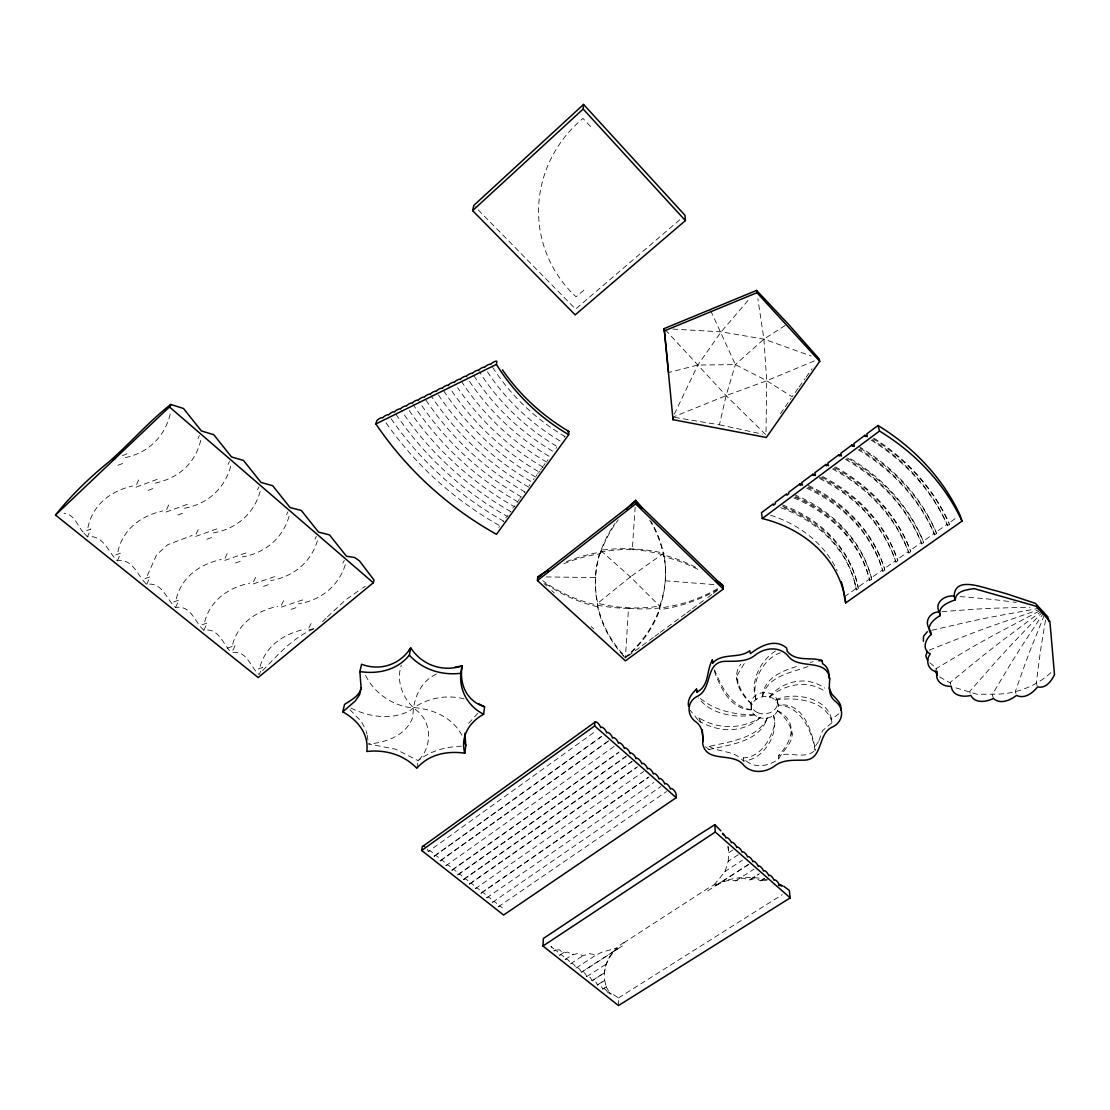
<?xml version="1.0" encoding="UTF-8"?>
<svg xmlns="http://www.w3.org/2000/svg" width="1110" height="1110" viewBox="0 0 1110 1110"><rect width="100%" height="100%" fill="white"/><g stroke="black" fill="none" stroke-linecap="round" stroke-linejoin="round"><path stroke-width="0.75" stroke-dasharray="5 3.75" d="M624.222 942.348C611.235 950.091 602.231 965.103 604.673 980.408L597.388 985.056A4.385 2.151 59.1 0 0 594.78 981.046A4.385 2.151 59.1 0 0 592.06 980.838A4.398 2.164 59 0 0 589.438 976.842A4.398 2.164 59 0 0 586.704 976.62A4.398 2.178 58.9 0 0 584.082 972.61A4.398 2.178 58.9 0 0 581.335 972.374A4.398 2.178 58.8 0 0 578.712 968.364A4.398 2.178 58.8 0 0 575.937 968.128A4.412 2.192 58.7 0 0 573.315 964.104A4.412 2.192 58.7 0 0 570.526 963.855A4.412 2.206 58.6 0 0 567.904 959.817A4.412 2.206 58.6 0 0 565.101 959.567A4.426 2.206 58.4 0 0 562.465 955.53A4.426 2.206 58.4 0 0 559.648 955.266A4.426 2.22 58.3 0 0 556.998 951.214A4.426 2.22 58.3 0 0 554.167 950.937A4.426 2.234 58.2 0 0 550.893 946.469L555.25 950.229L559.218 949.758L563.256 952.893L567.737 952.075L572.385 954.808L577.561 953.532L583.069 955.71L589.327 953.698L596.417 954.864L602.286 952.033L616.869 948.051M618.492 1005.563L618.548 997.918L612.775 994.227M765.831 721.722C756.271 742.548 728.715 744.782 709.04 749.569L709.082 746.419C729.242 741.716 757.464 738.691 767.301 718.045M563.797 563.727A135.947 111.028 0.4 0 1 600.385 553.737L600.482 550.296A134.13 102.134 0.8 0 1 663.738 553.196L663.849 556.651A135.947 111.028 0.4 0 1 698.912 569.929M629.897 654.04A140.845 118.978 5.9 0 1 625.471 657.911A141.22 118.437 -5.8 0 1 597.61 606.809L597.721 603.257A139.194 115.454 -15.5 0 1 600.482 550.296L630.383 576.867L659.659 606.102L659.756 609.654A140.845 118.978 5.9 0 1 630.924 653.082M595.39 582.209L595.404 581.487M595.543 577.075L595.515 577.588A140.526 122.447 -14.2 0 0 597.666 605.158A139.527 120.269 -15.3 0 0 625.471 656.94L625.471 657.911L622.918 655.594M604.423 973.817C605.214 964.146 609.459 954.42 617.77 948.772L581.807 971.958M717.518 588.675A144.036 131.493 6.7 0 1 659.715 607.989A145.119 131.48 8.8 0 1 628.496 608.322L625.471 656.94A139.166 121.392 15.2 0 0 659.715 607.989A140.165 123.474 13.8 0 0 665.251 580.78A140.29 112.36 11.1 0 0 663.794 555.042A139.291 112.707 12.8 0 0 651.071 521.52M566.461 561.646A134.476 103.66 -4.7 0 1 600.441 552.142A135.378 105.45 -6.3 0 1 632.312 549.367L635.156 507.103M709.082 746.419C720.001 752.677 734.695 750.471 743.381 761.044C763.888 759.726 779.04 733.946 773.642 715.409M751.97 704.281C741.036 695.457 730.38 677.239 740.87 664.099M777.638 710.65C798.673 721.694 792.124 741.272 778.512 755.535L778.665 758.962C768.203 766.857 752.4 769.286 743.298 757.922C761.946 757.006 771.45 737.983 775.321 721.972M791.86 731.448C793.955 742.826 783.077 749.805 778.665 758.962M416.819 768.259L418.123 760.641C431.832 747.751 432.331 724.22 418.054 711.552C403.873 701.242 395.507 682.317 401.32 665.167M1045.495 620.143L1041.582 643.883A544.871 162.476 85.2 0 0 1039.459 658.383L1036.268 683.052L1037.628 686.923M674.561 417.402L719.433 424.769L726.12 395.618L735.361 364.607L763.93 339.105L786.56 324.606M762.32 696.816C763.916 677.1 783.549 670.357 799.852 665.514M818.986 740.481L822.566 730.602L832.084 722.624C830.294 697.857 794.219 690.906 775.196 700.021M762.612 696.761C767.135 675.74 791.472 672.799 808.233 666.402M765.595 722.249L767.01 718.087M1044.288 615.19L1031.606 646.755A895.923 428.349 88.7 0 0 1025.307 663.405L1015.303 691.544L1016.566 695.415M87.926 527.625C92.546 504.856 110.639 490.967 132.534 486.027M229.506 650.585C222.375 642.107 217.713 627.649 203.879 630.272C194.625 622.183 191.087 604.797 175.546 607.517C166.181 599.206 162.476 581.807 146.7 584.36C137.224 575.826 133.38 558.399 117.355 560.786C107.767 552.031 103.743 534.562 87.468 536.796L90.812 528.971L82.834 532.037C77.395 525.155 74.148 514.194 64.005 513.236M138.611 479.95L135.434 487.373L159.812 478.396M117.91 551.781C122.808 529.29 140.942 515.803 162.601 510.975M170.219 414.016C164.738 437.16 147.311 453.657 123.82 457.875M117.355 560.786L120.726 553.085L112.776 556.082M198.024 438.575L199.384 435.522M168.665 504.967L165.445 512.265L189.727 503.468M200.757 440.309C194.972 464.23 177.753 478.521 154.276 483.308M147.366 575.507L156.649 554.709L167.832 544.649L192.141 535.45M146.7 584.36L150.1 576.77L142.191 579.711M198.19 529.539L194.902 536.699L219.114 528.096M230.727 466.103C224.817 488.691 207.154 504.356 184.163 508.283M228.063 464.41L229.437 461.427M175.546 607.517L178.974 600.038L171.093 602.924M818.458 741.633L814.851 746.919L815.156 750.416C811.701 730.893 801.142 706.085 778.221 705.016M176.296 598.817C181.721 576.895 199.911 564.158 221.14 559.509M260.156 491.425C254.024 513.736 236.263 529.012 213.522 532.814M203.879 630.272L207.348 622.904L199.495 625.735M227.175 553.682L223.845 560.703L247.96 552.294M257.548 489.787L258.949 486.846M204.726 621.725C210.4 600.08 228.604 587.689 249.639 583.138M674.38 414.072L697.857 365.023L721.139 331.862L749.944 298.188M289.044 516.303C282.717 538.336 264.86 553.224 242.355 556.901M255.647 577.38L252.275 584.29L276.307 576.048M286.505 514.693L287.92 511.821M317.418 540.709C310.897 562.479 292.957 576.992 270.673 580.558M232.67 644.244C238.595 622.863 256.798 610.819 277.639 606.351M283.633 600.677L280.206 607.461L304.154 599.4M604.673 980.408L606.31 986.957L602.702 989.246A4.385 2.137 59.2 0 0 600.094 985.25A4.385 2.137 59.2 0 0 597.388 985.056M345.293 564.699C338.564 586.205 320.568 600.357 298.507 603.812M314.935 539.169L316.364 536.338M260.128 666.361C266.303 645.271 284.507 633.546 305.139 629.148M738.275 854.728L728.188 861.277L725.107 871.558L713.341 885.78M311.119 623.556L307.65 630.216L315.393 628.246C294.011 636.349 277.888 654.775 262.321 670.939M342.851 563.186L344.308 560.411M1043.775 612.637L1020.922 647.491A1456.084 970.861 82.5 0 0 1009.933 665.043L992.243 694.624L993.436 698.509M780.469 413.739L784.34 408.105M785.311 406.69L791.111 398.226M798.104 388.403L792.082 396.825L766.732 380.744L735.361 364.607L697.857 365.023L668.553 372.544M799.103 387.002L805.125 378.565M806.124 377.164L812.145 368.742M744.255 663.586L737.47 674.838L737.9 684.565M606.31 986.957L608.821 991.508L609.071 992.742L608.002 993.422A4.385 2.137 59.3 0 0 605.38 989.426A4.385 2.137 59.3 0 0 602.702 989.246M468.559 723.359L478.23 712.939M935.369 669.066L972.846 646.741A3885.513 2353.672 52.2 0 1 995.309 634.282L1040.056 610.667M609.071 992.742L611.263 994.144A4.371 2.123 59.4 0 0 608.002 993.422M1050.879 672.618C1035.88 686.743 1014.207 694.541 993.714 694.18L977.008 694.263L954.961 687.589M1042.9 611.679L1010.586 645.604A2570.302 1773.78 60.2 0 0 994.962 662.698L969.682 691.558L970.806 695.429M769.369 697.011C782.495 680.61 806.901 675.435 824.591 688.061M327.45 616.855L345.557 599.927L361.097 588.98M322.538 621.739L326.215 618.076M838.896 713.702L831.779 719.183M679.764 219.78L575.577 309.093L475.011 206.654M583.874 290.182L576.048 296.842A124.833 120.199 -13.4 0 1 583 118.423L590.673 126.679M748.959 864.149L714.243 886.543C720.598 883.005 728.299 878.426 735.791 880.841L743.117 878.19L749.75 879.911L755.355 878.371L760.794 880.854L764.096 878.607M769.646 697.08C785.02 683.857 807.83 679.57 825.202 691.475M760.031 717.768C742.673 733.849 718.128 732.309 698.884 720.945L698.856 717.892C718.475 729.686 740.772 729.284 760.308 717.837M1042.11 610.819L1001.72 641.067A4086.853 2412.224 52.2 0 0 982.1 656.412L950.216 682.428L951.27 686.285M628.26 655.871L653.346 637.431M654.747 636.418L658.924 633.338M660.325 632.312L679.833 617.979M681.235 616.952L685.411 613.885M686.812 612.859L690.989 609.792M692.376 608.766L706.321 598.526M707.722 597.499L711.899 594.433M713.3 593.406L717.476 590.34M813.949 751.303C803.612 759.379 789.973 751.428 778.512 755.535M427.364 849.164A4.371 2.345 55.1 0 1 428.252 851.55L595.571 731.268M434.759 855.755L601.509 736.485M428.252 851.55A4.357 2.331 55.2 0 1 431.54 851.814A4.357 2.331 55.2 0 1 434.218 856.254L602.452 735.916M440.698 860.444L608.779 740.703M434.218 856.254A4.357 2.331 55.4 0 1 437.479 856.504A4.357 2.331 55.4 0 1 440.143 860.944L608.377 741.119M440.143 860.944A4.343 2.317 55.5 0 1 443.403 861.18A4.343 2.317 55.5 0 1 446.067 865.62L614.232 746.322M452.491 869.754L619.13 752.025M446.067 865.62A4.343 2.303 55.7 0 1 449.286 865.842A4.343 2.303 55.7 0 1 451.95 870.268L618.7 752.469M755.952 699.48C751.109 681.831 762.958 659.146 780.344 652.722M844.446 596.75L856.087 588.55A133.63 111.042 -4.8 0 0 780.483 506.327M780.677 507.672A133.81 111.125 -4.8 0 1 856.393 589.951L858.377 588.55L858.072 587.148L869.421 579.142A148.324 123.279 -4.8 0 0 794.926 497.127M793.803 497.89A148.518 123.376 -4.8 0 1 869.727 580.544L871.683 579.17L871.364 577.769L882.533 569.888A163.031 135.531 -4.8 0 0 807.844 487.498M806.776 488.22A163.253 135.642 -4.8 0 1 882.866 571.289L884.795 569.929L884.462 568.542L895.52 560.73A177.753 147.81 -4.8 0 0 819.43 477.286M819.693 478.604A177.988 147.921 -4.8 0 1 895.881 562.118L897.796 560.772L897.435 559.385L908.452 551.615A192.488 160.104 -4.8 0 0 833.527 468.364M832.569 469.003A192.738 160.228 -4.8 0 1 908.826 553.002L910.727 551.656L910.353 550.269L921.342 542.526A207.223 172.425 -4.8 0 0 846.347 458.805M845.445 459.401A207.501 172.549 -4.8 0 1 921.73 543.9L923.631 542.554L923.242 541.181L934.218 533.438A221.986 184.773 -4.9 0 0 859.209 449.217M858.335 449.8A222.277 184.912 -4.8 0 1 934.634 534.798L936.535 533.466L936.132 532.092L947.121 524.336A236.763 197.136 -4.9 0 0 872.099 439.615M871.267 440.157A237.082 197.289 -4.9 0 1 947.551 525.696L949.466 524.35L949.036 522.99L957.292 517.163M458.347 874.389L626.373 756.16M451.95 870.268A4.329 2.289 55.9 0 1 455.156 870.476A4.329 2.289 55.9 0 1 457.819 874.902L625.957 756.604M464.188 878.995L632.187 761.28M457.819 874.902A4.329 2.289 56 0 1 461.011 875.096A4.329 2.289 56 0 1 463.661 879.508L631.77 761.724M470.002 883.588L636.571 767.343M463.661 879.508A4.315 2.275 56.2 0 1 466.838 879.703A4.315 2.275 56.2 0 1 469.488 884.101L637.57 766.816M469.488 884.101A4.315 2.262 56.3 0 1 472.638 884.282A4.315 2.262 56.3 0 1 475.288 888.68L643.717 771.45M481.573 892.717L648.046 777.486M475.288 888.68A4.301 2.262 56.5 0 1 478.41 888.846A4.301 2.262 56.5 0 1 481.06 893.245L649.059 776.958M481.06 893.245A4.301 2.248 56.6 0 1 484.168 893.397A4.301 2.248 56.6 0 1 486.818 897.782L653.762 782.508M486.818 897.782A4.287 2.234 56.8 0 1 489.898 897.921A4.287 2.234 56.8 0 1 492.549 902.305L660.88 786.532M492.549 902.305A4.287 2.234 56.9 0 1 495.615 902.43A4.287 2.234 56.9 0 1 498.265 906.814L666.555 791.527M775.488 650.96C760.516 660.589 749.486 681.776 756.174 699.328M618.548 997.918L782.231 894.674M554.167 950.937L555.916 949.702M559.648 955.266L564.005 952.311M362.484 588.106L365.301 586.274M565.101 959.567L573.232 954.156M732.975 849.941L728.743 852.702L728.188 861.277M570.526 963.855L584.068 954.947M575.937 968.128L597.763 953.892M724.553 871.794L742.451 860.208M581.335 972.374L623.945 944.901L623.945 942.723L706.945 888.93C724.774 877.635 747.308 874.666 767.648 879.869M748.598 864.496L706.834 891.441L706.709 889.29M586.704 976.62L607.184 963.466M735.791 880.841L754.037 869.116M592.532 980.421L604.534 972.735L592.06 980.838M750.679 879.175L758.63 874.097M749.75 879.911L759.407 873.723M597.846 984.625L604.77 980.213M760.794 880.854L764.818 878.288M603.16 988.816L606.518 986.679M608.446 992.992L609.362 992.409M436.383 674.075C419.76 681.831 413.045 699.688 412.892 716.866C406.746 735.111 386.113 742.826 368.423 743.936L395.562 749.181L418.123 760.641C430.5 750.832 445.831 746.822 461.385 746.156M814.407 360.903L766.732 380.744L726.12 395.618L672.91 417.138M122.377 455.669L129.343 452.838M929.306 650.113L968.281 634.726A2478.574 1786.073 49.9 0 1 992.062 625.915L1038.932 609.695M117.979 465.284L126.124 462.121M148.157 490.384L156.274 487.29M177.794 515.026L185.87 512.001M206.904 539.238L214.951 536.269M235.5 563.02L243.506 560.12M263.583 586.385L271.575 583.541M227.411 648.157L235.223 645.382L231.74 652.625C246.795 649.614 250.069 666.957 259.116 674.616L262.626 667.471L254.842 670.19M761.543 880.23L766.885 880.369M291.195 609.348L299.145 606.56M810.3 662.42L813.172 661.671M775.39 700.188C794.885 696.386 826.492 700.368 832.084 722.624M754.509 714.882C735.569 718.42 710.469 714.341 698.495 697.926M931.914 630.244L968.863 621.739A1473.247 1174.713 34.2 0 1 992.229 616.896L1038.1 608.46M754.328 714.701C736.055 715.173 713.661 710.455 699.702 697.802M941.946 611.665L974.289 609.237A927.238 667.443 21.5 0 1 995.573 608.155L1029.955 607.17M546.245 576.923L595.515 577.588A140.665 111.388 -10.1 0 1 600.441 552.128A139.652 111.597 -11.9 0 1 615.134 523.226M672.799 329.073L721.139 331.862L763.93 339.105L811.049 356.005M960.039 596.569L983.543 598.554A571.497 341.741 23.2 0 1 1001.303 600.496L1010.225 601.62M665.251 580.78L716.172 584.762M1013.208 602.009L1016.191 602.425M751.456 709.914C729.894 709.221 720.39 687.492 713.896 670.038M464.063 698.856C445.276 694.041 424.811 698.495 409.798 710.761C391.344 720.376 368.728 717.102 350.774 707.93M719.433 424.769L762.639 434.163M751.401 709.692C731.088 706.723 721.389 686.826 714.549 669.857M939.573 676.92L950.396 683.038M929.805 662.698L936.188 668.081L937.201 671.911M705.585 746.766L709.04 749.569M777.541 710.872C784.964 716.769 791.208 725.177 792.027 734.862M752.067 704.059C744.186 696.969 738.289 686.923 736.457 676.434M544.039 583.555L546.578 585.886M551.67 590.52L554.209 592.851M591.117 626.539L593.656 628.87M87.468 536.796L82.834 532.037M349.941 709.665L361.347 721.528L366.05 730.366M665.32 329.837L726.12 395.618L765.969 434.898L766.732 380.744L763.93 339.105L757.853 298.812M697.913 719.877L690.101 710.233M461.871 735.25C451.714 715.728 429.126 707.597 408.272 707.306C388.861 703.782 371.281 690.281 364.052 671.772M698.856 717.892L701.673 724.192M710.733 310.758L735.361 364.607M773.42 715.575L775.21 723.54M947.121 524.336L947.551 525.696M934.218 533.438L934.634 534.798M921.342 542.526L921.73 543.9M908.452 551.615L908.826 553.002M895.52 560.73L895.881 562.118M882.533 569.888L882.866 571.289M869.421 579.142L869.727 580.544M727.91 846.139L728.757 852.799L728.104 846.861M855.019 583.499L855.324 584.914M856.087 588.55L856.393 589.951M366.425 731.504L366.938 733.974M777.5 701.076L778.263 705.252C802.128 701.367 811.035 728.715 814.851 746.919M367.202 735.208L368.215 742.396M751.04 704.045L751.234 708.333M665.389 566.891L665.431 568.056M665.528 571.386L665.57 572.33M743.298 757.922L743.381 761.044M770.604 515.248A121.115 100.621 -4.8 0 1 837.176 570.873M782.633 506.215A135.975 112.929 -4.8 0 1 858.377 588.55M782.425 504.87A135.795 112.845 -4.8 0 1 858.072 587.148M795.717 496.461A150.696 125.18 -4.8 0 1 871.683 579.17M794.149 494.56A150.502 125.083 -4.8 0 1 871.364 577.769M808.691 486.79A165.418 137.446 -4.8 0 1 884.795 569.929M808.441 485.472A165.21 137.349 -4.8 0 1 884.462 568.542M821.594 477.175A180.167 149.739 -4.8 0 1 897.796 560.772M822.593 476.509A179.931 149.628 -4.8 0 1 897.435 559.385M834.47 467.587A194.916 162.046 -4.8 0 1 910.727 551.656M835.414 466.949A194.652 161.921 -4.8 0 1 910.353 550.269M847.346 457.986A209.679 174.381 -4.8 0 1 923.631 542.554M850.649 458.805A209.401 174.242 -4.8 0 1 923.242 541.181M860.236 448.371A224.47 186.73 -4.8 0 1 936.535 533.466M858.724 446.373A224.165 186.591 -4.9 0 1 936.132 532.092M873.168 438.741A239.26 199.12 -4.9 0 1 949.466 524.35M874 438.2A238.941 198.968 -4.9 0 1 949.036 522.99M628.496 608.322A145.244 130.716 -11.6 0 1 597.666 605.158A144.133 130.897 -10 0 1 542.748 580.669M649.725 520.174A140.845 118.978 5.9 0 1 663.849 556.651M600.385 553.737A141.22 118.437 -5.8 0 1 618.298 519.855M717.587 589.604A145.882 127.775 -0.9 0 1 659.756 609.654M597.61 606.809A145.882 127.775 -0.9 0 1 542.665 581.598M632.312 549.367A135.406 106.005 7.6 0 1 663.794 555.042A134.49 104.09 6.1 0 1 697.621 568.251M565.184 436.632A230.214 217.615 -13.1 0 1 491.55 365.648M564.158 437.201A3.76 0.832 -59.9 0 1 564.782 436.674M560.134 440.989A237.693 224.72 -13.2 0 1 485.445 368.714M556.387 446.081A245.171 231.824 -13.2 0 1 479.367 371.781M555.999 448.357A3.746 0.832 -60 0 1 556.748 447.441M552.669 451.16A252.664 238.955 -13.3 0 1 473.29 374.833M548.95 456.21A260.142 246.073 -13.4 0 1 467.241 377.886M547.216 460.955A3.732 0.819 -60.1 0 1 547.896 459.693M546.744 462.121A267.649 253.205 -13.4 0 1 460.262 379.467M543.567 465.992A3.719 0.819 -60.2 0 1 545.01 463.55M543.095 467.157A275.141 260.35 -13.5 0 1 457.625 387.667M539.46 472.166A3.719 0.819 -60.2 0 1 539.946 471.015M540.612 469.752A3.719 0.819 -60.2 0 1 541.375 468.573M542.11 467.671A3.719 0.819 -60.2 0 1 542.721 467.171M538.086 471.375A282.648 267.51 -13.5 0 1 449.037 386.793M536.324 476.01A3.705 0.819 -60.3 0 1 536.99 474.747M537.753 473.581A3.705 0.819 -60.3 0 1 538.489 472.68M535.839 477.175A290.168 274.67 -13.6 0 1 443.029 389.804M533.397 479.728A3.691 0.819 -60.3 0 1 534.146 478.563M530.802 481.324A297.674 281.843 -13.7 0 1 437.049 392.815M529.137 485.944A3.691 0.805 -60.4 0 1 529.803 484.695M528.651 487.11A305.208 289.03 -13.7 0 1 431.068 395.812M525.072 492.049A312.729 296.217 -13.8 0 1 425.005 398.643M524.128 492.521A3.677 0.805 -60.5 0 1 524.725 492.049M521.506 496.975A320.263 303.418 -13.9 0 1 419.067 401.626M518.453 500.721A3.663 0.805 -60.5 0 1 519.119 499.472M519.869 498.321A3.663 0.805 -60.5 0 1 520.576 497.433M517.968 501.873A327.811 310.633 -14 0 1 413.128 404.595M514.915 505.605A3.663 0.805 -60.6 0 0 514.429 506.757A335.359 317.862 -14.1 0 1 407.204 407.564M517.038 502.331A3.663 0.805 -60.6 0 1 517.621 501.859M512.806 508.075A3.649 0.791 -60.6 0 1 513.514 507.201M510.905 511.627A342.921 325.091 -14.1 0 1 401.307 410.534M507.881 515.317A3.649 0.791 -60.7 0 0 507.395 516.469A350.482 332.348 -14.2 0 1 395.313 413.336M510.003 512.071A3.649 0.791 -60.7 0 1 510.572 511.613M505.785 517.76A3.635 0.791 -60.7 0 1 506.493 516.899M503.912 521.298A358.044 339.604 -14.3 0 1 389.43 416.278M503.01 521.728A3.635 0.791 -60.7 0 1 503.565 521.27M499.028 525.321A365.62 346.875 -14.4 0 1 385.406 421.911M498.834 527.375A3.621 0.777 -60.8 0 1 499.542 526.529M498.265 906.814A4.287 2.22 57 0 1 501.304 906.925A4.287 2.22 57 0 1 503.954 911.296M630.383 576.867L597.721 603.257A143.634 132.312 -2.1 0 0 659.659 606.102A138.833 116.73 16.1 0 0 663.738 553.196L630.383 576.867M758.019 712.8A13.334 10.642 -5.4 0 0 777.652 702.463A13.334 10.642 -5.4 0 0 757.381 694.361A13.334 10.642 -5.4 0 0 758.019 712.8M758.408 717.24A13.639 10.864 -5.4 0 0 778.429 706.598A13.639 10.864 -5.4 0 0 757.644 698.426A13.639 10.864 -5.4 0 0 758.408 717.24"/><path stroke-width="1.5" d="M702.311 729.686L703.06 741.605M676.226 797.674L594.655 725.94L594.752 722.416A4.62 1.942 54.4 0 1 597.79 723.04A4.62 1.942 54.4 0 1 600.718 727.674A4.606 1.929 54.5 0 1 603.743 728.285A4.606 1.929 54.5 0 1 606.67 732.905A4.606 1.915 54.7 0 1 609.654 733.502A4.606 1.915 54.7 0 1 612.581 738.122A4.593 1.915 54.8 0 1 615.55 738.705A4.593 1.915 54.8 0 1 618.478 743.312A4.593 1.901 54.9 0 1 621.433 743.88A4.593 1.901 54.9 0 1 624.347 748.487A4.579 1.887 55 0 1 627.275 749.028A4.579 1.887 55 0 1 630.189 753.634A4.565 1.887 55.1 0 1 633.102 754.162A4.565 1.887 55.1 0 1 636.016 758.754A4.565 1.873 55.2 0 1 638.902 759.282A4.565 1.873 55.2 0 1 641.816 763.86A4.551 1.873 55.3 0 1 644.674 764.36A4.551 1.873 55.3 0 1 647.588 768.939A4.551 1.859 55.4 0 1 650.432 769.438A4.551 1.859 55.4 0 1 653.332 774.003A4.537 1.845 55.5 0 1 656.149 774.489A4.537 1.845 55.5 0 1 659.062 779.053A4.537 1.845 55.7 0 1 661.865 779.511A4.537 1.845 55.7 0 1 664.765 784.076A4.523 1.832 55.8 0 1 667.54 784.52A4.523 1.832 55.8 0 1 670.44 789.071A4.523 1.832 55.9 0 1 673.201 789.501A4.523 1.832 55.9 0 1 676.101 794.052L676.226 797.674L503.607 915.042L421.689 850.496L422.272 846.833A4.371 2.345 55.1 0 1 424.575 846.486M828.782 677.946C829.6 672.507 827.769 666.541 822.718 663.78L821.927 660.464C810.466 656.745 796.05 662.143 787.267 651.376L786.615 648.032C775.155 638.097 760.405 645.798 750.374 653.721L749.791 650.71C738.927 659.16 722.443 652.347 712.717 663.017L712.315 660.075C706.279 670.523 709.54 685.772 696.858 692.154L696.442 689.144C691.891 693.5 687.326 699.231 688.491 705.96M783.716 886.238L789.335 890.428L790.195 897.893L618.492 1005.563L542.929 946.025L543.387 938.491L697.704 835.539L714.812 824.716L720.889 830.849M375.888 423.937L496.42 364.371L496.892 361.333A3.857 1.304 -32 0 0 493.992 361.846A3.857 1.304 -32 0 0 490.759 364.371A3.843 1.304 -32.1 0 0 487.859 364.885A3.843 1.304 -32.1 0 0 484.626 367.41A3.843 1.29 -32.2 0 0 481.754 367.91A3.843 1.29 -32.2 0 0 478.521 370.435A3.843 1.29 -32.3 0 0 475.649 370.934A3.843 1.29 -32.3 0 0 472.416 373.446A3.829 1.29 -32.4 0 0 469.572 373.945A3.829 1.29 -32.4 0 0 466.339 376.457A3.829 1.29 -32.4 0 0 463.494 376.942A3.829 1.29 -32.4 0 0 460.262 379.467A3.829 1.29 -32.5 0 0 457.445 379.939A3.829 1.29 -32.5 0 0 454.212 382.464A3.816 1.276 -32.6 0 0 451.409 382.936A3.816 1.276 -32.6 0 0 448.176 385.447A3.816 1.276 -32.7 0 0 445.374 385.919A3.816 1.276 -32.7 0 0 442.141 388.431A3.816 1.276 -32.7 0 0 439.366 388.888A3.816 1.276 -32.7 0 0 436.133 391.4A3.802 1.276 -32.8 0 0 433.372 391.858A3.802 1.276 -32.8 0 0 430.139 394.369A3.802 1.263 -32.9 0 0 427.378 394.827A3.802 1.263 -32.9 0 0 424.145 397.338A3.802 1.263 -33 0 0 421.412 397.782A3.802 1.263 -33 0 0 418.179 400.294A3.788 1.263 -33 0 0 415.459 400.724A3.788 1.263 -33 0 0 412.226 403.235A3.788 1.263 -33.1 0 0 409.507 403.665A3.788 1.263 -33.1 0 0 406.288 406.177A3.788 1.263 -33.2 0 0 403.582 406.607A3.788 1.263 -33.2 0 0 400.349 409.104A3.788 1.249 -33.3 0 0 397.671 409.535A3.788 1.249 -33.3 0 0 394.438 412.032A3.774 1.249 -33.3 0 0 391.774 412.448A3.774 1.249 -33.3 0 0 388.542 414.96A3.774 1.249 -33.4 0 0 385.878 415.362A3.774 1.249 -33.4 0 0 382.659 417.86A3.774 1.249 -33.5 0 0 380.008 418.276A3.774 1.249 -33.5 0 0 376.776 420.773L375.888 423.937A374.611 355.186 -14.3 0 0 496.503 534.312L568.695 434.676L568.917 431.471C542.693 416 519.758 394.938 502.455 369.852M840.797 710.372C842.421 703.282 835.58 698.648 831.654 693.819L829.142 687.853M472.61 210.623L583.18 109.044L583.555 104.437L684.981 215.312L685.383 220.599L575.174 314.879L472.61 210.623L473.803 205.419L583.555 104.437M718.226 581.46A134.49 104.09 6.1 0 1 722.971 585.289L723.29 589.063L625.457 660.852L537.42 580.558L537.753 576.812A134.476 103.66 -4.7 0 1 548.187 570.36M464.785 753.204C460.192 736.707 469.28 722.027 483.641 714.243L484.557 706.792C466.561 701.187 458.902 683.677 462.218 665.931C442.474 672.244 422.188 665.265 410.756 647.921C399.891 664.696 380.328 671.3 361.583 664.266L359.862 671.564L361.069 687.367L359.612 694.735L355.228 701.048L342.782 711.843C357.434 719.988 369.061 733.765 366.8 751.498C385.323 749.375 403.707 754.647 416.819 768.259C428.89 754.287 447.163 750.624 464.785 753.204L465.798 745.629L464.937 733.211M931.401 634.379C924.894 626.97 933.829 619.033 940.198 615.634C937.242 606.462 948.55 602.203 955.28 599.858C955.752 590.687 967.24 589.701 974.233 588.633L1036.088 606.24L1049.866 621.267L1054.5 674.519C1051.558 681.068 1045.814 688.783 1037.628 686.923C1032.675 692.89 1024.683 699.356 1016.566 695.415C1010.169 700.188 1000.429 704.836 993.436 698.509C986.235 701.839 975.315 703.92 970.806 695.429C963.175 697.427 952.186 695.887 951.27 686.285C943.098 686.979 934.342 680.888 937.201 671.911C928.307 670.662 924.963 660.825 930.305 653.915C921.619 649.627 925.227 639.166 931.401 634.379L930.388 630.619M483.641 714.243C465.506 705.141 456.848 685.481 462.218 665.931L455.072 667.165M359.862 671.564C378.246 674.394 397.2 670.121 409.34 655.178L410.756 647.921L408.855 650.502M373.293 582.792L373.973 579.989L359.404 560.814L354.659 557.511L346.486 556.263L329.476 534.881L318.528 532.092L301.337 510.503L290.043 507.506L272.671 485.694L261.044 482.448L243.492 460.428L231.504 456.931L213.758 434.676L201.409 430.944L183.483 408.466L170.746 404.456C148.393 421.897 129.842 443.75 108.586 462.121C89.286 477.869 70.943 495.532 55.5 515.054L258.172 677.544L373.293 582.792L169.441 406.954L170.746 404.456L169.414 407.564M342.782 711.843L344.572 704.406C350.982 700.049 359.376 696.137 361.347 687.909M927.377 651.279L925.795 655.885L927.613 660.519M819.721 361.347L766.344 437.465L673.021 419.677L664.155 328.588L756.59 290.431L787.975 323.704L819.18 358.918L819.721 361.347L756.951 292.707L756.59 290.431M55.5 515.054L169.441 406.954M927.363 631.687L923.575 636.21L923.353 641.233M537.42 580.558L635.628 503.926L635.614 500.346A139.652 111.597 -11.9 0 0 626.623 509.101M799.838 483.974L788.586 492.396L788.808 493.728L786.837 495.199L786.629 493.853L775.196 502.414L775.404 503.746L773.392 505.244L773.198 503.898L761.488 512.667L762.265 518.537A121.809 100.955 -4.7 0 1 845.681 602.924L962.009 521.117L960.053 515.22A251.554 209.54 -4.9 0 0 877.996 425.491L866.882 433.816L867.215 435.092L865.287 436.535L864.954 435.259L853.867 443.556L854.173 444.846L852.258 446.275L851.939 444.985L840.867 453.282L841.158 454.573L839.243 456.016L838.952 454.712L827.88 462.995L828.143 464.299L826.229 465.742L825.951 464.438L814.851 472.735L815.115 474.053L813.186 475.496L812.936 474.178L801.781 482.517L802.017 483.849L800.074 485.292L799.838 483.974A163.031 135.531 -4.8 0 1 802.544 485.112M762.265 518.537L879.508 431.041L877.996 425.491M422.827 846.333L595.21 722M421.689 850.496L594.655 725.94M542.929 946.025L715.284 832.028L714.812 824.716M664.252 330.947L756.951 292.707M112.693 459.554L115.454 458.444M778.679 885.239L782.356 886.016A4.606 1.748 57.6 0 0 779.345 884.975A4.62 1.748 57.5 0 0 776.528 880.813A4.62 1.748 57.5 0 0 774.1 880.355A4.62 1.762 57.5 0 0 771.284 876.192A4.62 1.762 57.5 0 0 768.841 875.721A4.62 1.762 57.4 0 0 766.011 871.544A4.62 1.762 57.4 0 0 763.555 871.072A4.634 1.776 57.3 0 0 760.725 866.896A4.634 1.776 57.3 0 0 758.255 866.397A4.634 1.79 57.2 0 0 755.424 862.22A4.634 1.79 57.2 0 0 752.927 861.721A4.648 1.79 57.1 0 0 750.082 857.517A4.648 1.79 57.1 0 0 747.585 857.003A4.648 1.804 57.1 0 0 744.741 852.799A4.648 1.804 57.1 0 0 742.215 852.286A4.662 1.804 57 0 0 739.371 848.068A4.662 1.804 57 0 0 736.818 847.527A4.662 1.818 56.9 0 0 733.974 843.322A4.662 1.818 56.9 0 0 731.407 842.767A4.662 1.832 56.8 0 0 728.562 838.549A4.662 1.832 56.8 0 0 725.982 837.981A4.676 1.832 56.7 0 0 722.513 833.277L723.498 834.956M940.198 615.634L939.143 611.901C930.138 611.749 923.645 621.905 929.791 629.328M819.013 660.866L821.927 660.464M955.28 599.858L954.17 596.153C945.359 594.738 934.079 602.147 939.143 611.901M461.149 673.257C441.78 675.643 422.688 669.718 409.34 655.178M478.438 703.657L484.557 706.792M715.284 832.028L790.195 897.893M635.628 503.926L723.29 589.063M583.18 109.044L685.383 220.599M937.353 675.171L935.3 671.106M464.577 741.646L465.798 745.629M696.442 689.144L697.052 692.043M845.681 602.924L844.446 596.75A121.115 100.621 -4.8 0 0 841.283 581.612M712.315 660.075L712.8 662.892M664.155 328.588L668.553 372.544M1048.839 621.517L1047.784 616.855A6.119 1.096 54.5 0 0 1046.924 615.897L1036.324 604.339A6.147 1.11 54.4 0 0 1035.45 603.396L1008.116 594.28A316.669 152.125 29.8 0 0 994.893 590.478C982.947 587.814 954.697 575.618 954.17 596.153M672.91 417.138L673.021 419.677M812.936 474.178A177.753 147.81 -4.8 0 1 815.559 475.399M825.951 464.438A192.488 160.104 -4.8 0 1 828.518 465.714M838.952 454.712A207.223 172.425 -4.8 0 1 841.449 456.043M851.939 444.985A221.986 184.773 -4.9 0 1 854.395 446.373M864.954 435.259A236.763 197.136 -4.9 0 1 867.368 436.688M879.508 431.041A252.997 210.22 -4.8 0 1 962.009 521.117M541.569 575.188A135.947 111.028 0.4 0 0 537.67 577.741L635.614 501.234L723.054 586.233A135.947 111.028 0.4 0 0 715.936 580.599M635.614 500.346A139.291 112.707 12.8 0 1 641.594 507.492M630.91 505.619A141.22 118.437 -5.8 0 1 635.614 501.234A140.845 118.978 5.9 0 1 641.608 508.38M567.89 432.054A3.774 0.846 -59.9 0 1 568.917 431.471M568.695 434.676A223.582 211.122 -12.9 0 1 496.42 364.371M829.753 678.807C829.128 686.632 828.254 695.72 835.136 701.215C844.627 707.944 843.433 721.569 833.041 726.731C816.585 733.28 824.175 761.071 802.502 760.17C793.192 760.336 783.063 759.642 775.21 765.595C766.136 772.602 752.636 774.128 743.991 765.567C733.627 751.303 706.654 763.944 702.685 743.714C702.991 735.986 703.074 727.23 696.22 722.111C686.702 715.825 686.424 702.13 696.858 696.567C713.452 689.296 704.017 660.644 726.592 661.324C736.291 661.144 746.891 661.824 754.939 655.358C764.291 647.643 778.734 645.923 787.614 655.33C797.826 670.704 826.728 657.245 829.753 678.807"/></g></svg>
